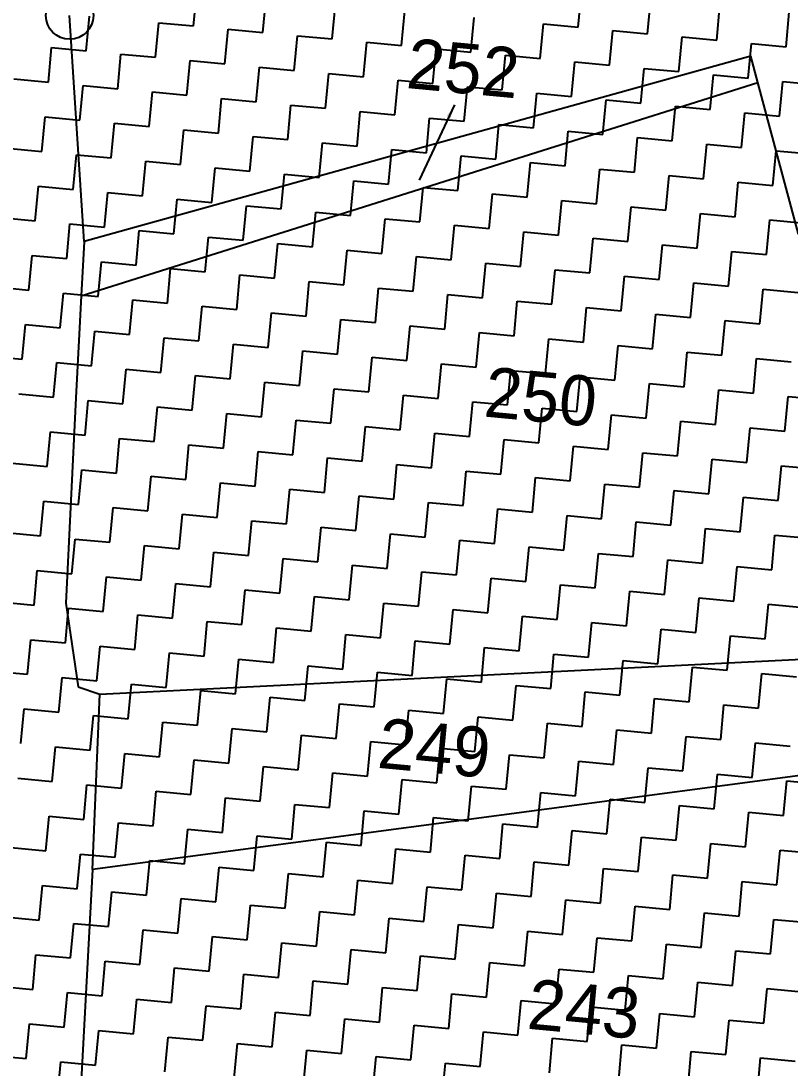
# Model space of a CAD drawing. Header units: metres. Extents: x 279090 to 282389, y 2073542 to 2078104.
# Drawn here: x 279391.3 to 279529.8, y 2076935.3 to 2077123.9 of the extents above; entities that cross this region are included whole.
import ezdxf
from ezdxf.enums import TextEntityAlignment as Align

# ---------------------------------------------------------------- set-up
doc = ezdxf.new("R2010")
doc.units = ezdxf.units.M
doc.header["$LTSCALE"] = 0.3
doc.header["$MEASUREMENT"] = 0
for name, color, linetype in [('POLY_HATCH', 12, 'Continuous'), ('POLY_PARCEL', 6, 'Continuous'), ('TEXT_PARCEL', 7, 'Continuous')]:
    doc.layers.add(name, color=color, linetype=linetype)
doc.styles.get("Standard").update_dxf_attribs({"font": 'simplex.shx'})
doc.styles.add('TEXT_MAP', font='', dxfattribs={"height": 1.8})
doc.styles.get('TEXT_MAP').set_extended_font_data('Kruti Dev 050')
doc.dimstyles.get("Standard").update_dxf_attribs({"dimtxt": 0.18, "dimasz": 0.18, "dimexe": 0.18, "dimexo": 0.0625, "dimgap": 0.09, "dimtad": 0, "dimtih": 1, "dimtoh": 1, "dimdec": 4, "dimzin": 0, "dimdsep": 46, "dimtxsty": 'Standard', "dimcen": 0.09, "dimadec": 0, "dimazin": 0, "dimtfac": 1, "dimtdec": 4, "dimtofl": 0, "dimtmove": 0, "dimatfit": 3, "dimfxl": 1, "dimtolj": 1, "dimtzin": 0, "dimarcsym": 0})

msp = doc.modelspace()

# ---------------------------------------------------------------- linework, layer by layer
msp.add_circle((279400.1, 2077124.9), 4.27)
at = {"layer": 'POLY_HATCH', "linetype": 'Continuous'}
for p, q in [((279422.4, 2077123.05), (279422.99, 2077129.28)), ((279434.88, 2077121.87), (279435.47, 2077128.11)), ((279491.62, 2077122.82), (279492.21, 2077129.05)), ((279504.1, 2077121.64), (279504.69, 2077127.88)), ((279447.36, 2077120.69), (279447.95, 2077126.93)), ((279516.58, 2077120.46), (279517.16, 2077126.7)), ((279403.1, 2077118.57), (279403.68, 2077124.81)), ((279459.84, 2077119.52), (279460.42, 2077125.76)), ((279472.31, 2077118.34), (279472.9, 2077124.58)), ((279529.06, 2077119.29), (279529.64, 2077125.53)), ((279415.57, 2077117.39), (279416.16, 2077123.63)), ((279416.16, 2077123.63), (279422.4, 2077123.05)), ((279428.05, 2077116.22), (279428.64, 2077122.46)), ((279428.64, 2077122.46), (279434.88, 2077121.87)), ((279484.79, 2077117.16), (279485.38, 2077123.4)), ((279485.38, 2077123.4), (279491.62, 2077122.82)), ((279497.27, 2077115.99), (279497.86, 2077122.23)), ((279497.86, 2077122.23), (279504.1, 2077121.64)), ((279440.53, 2077115.04), (279441.12, 2077121.28)), ((279441.12, 2077121.28), (279447.36, 2077120.69)), ((279509.75, 2077114.81), (279510.34, 2077121.05)), ((279510.34, 2077121.05), (279516.58, 2077120.46)), ((279396.27, 2077112.92), (279396.86, 2077119.16)), ((279396.86, 2077119.16), (279403.1, 2077118.57)), ((279453.01, 2077113.87), (279453.6, 2077120.1)), ((279453.6, 2077120.1), (279459.84, 2077119.52)), ((279465.49, 2077112.69), (279466.08, 2077118.93)), ((279466.08, 2077118.93), (279472.31, 2077118.34)), ((279522.23, 2077113.64), (279522.82, 2077119.87)), ((279522.82, 2077119.87), (279529.06, 2077119.29)), ((279408.75, 2077111.74), (279409.33, 2077117.98)), ((279409.33, 2077117.98), (279415.57, 2077117.39)), ((279421.22, 2077110.57), (279421.81, 2077116.81)), ((279421.81, 2077116.81), (279428.05, 2077116.22)), ((279477.97, 2077111.51), (279478.55, 2077117.75)), ((279478.55, 2077117.75), (279484.79, 2077117.16)), ((279490.44, 2077110.34), (279491.03, 2077116.58)), ((279491.03, 2077116.58), (279497.27, 2077115.99)), ((279433.7, 2077109.39), (279434.29, 2077115.63)), ((279434.29, 2077115.63), (279440.53, 2077115.04)), ((279502.92, 2077109.16), (279503.51, 2077115.4)), ((279503.51, 2077115.4), (279509.75, 2077114.81)), ((279390.03, 2077113.51), (279396.27, 2077112.92)), ((279446.18, 2077108.21), (279446.77, 2077114.45)), ((279446.77, 2077114.45), (279453.01, 2077113.87)), ((279458.66, 2077107.04), (279459.25, 2077113.28)), ((279459.25, 2077113.28), (279465.49, 2077112.69)), ((279515.4, 2077107.98), (279515.99, 2077114.22)), ((279515.99, 2077114.22), (279522.23, 2077113.64)), ((279527.88, 2077106.81), (279528.47, 2077113.05)), ((279528.47, 2077113.05), (279534.71, 2077112.46)), ((279401.92, 2077106.09), (279402.51, 2077112.33)), ((279402.51, 2077112.33), (279408.75, 2077111.74)), ((279414.4, 2077104.92), (279414.99, 2077111.16)), ((279414.99, 2077111.16), (279421.22, 2077110.57)), ((279471.14, 2077105.86), (279471.73, 2077112.1)), ((279471.73, 2077112.1), (279477.97, 2077111.51)), ((279483.62, 2077104.69), (279484.2, 2077110.93)), ((279484.2, 2077110.93), (279490.44, 2077110.34)), ((279426.88, 2077103.74), (279427.46, 2077109.98)), ((279427.46, 2077109.98), (279433.7, 2077109.39)), ((279496.09, 2077103.51), (279496.68, 2077109.75)), ((279496.68, 2077109.75), (279502.92, 2077109.16)), ((279439.35, 2077102.56), (279439.94, 2077108.8)), ((279439.94, 2077108.8), (279446.18, 2077108.21)), ((279451.83, 2077101.39), (279452.42, 2077107.63)), ((279452.42, 2077107.63), (279458.66, 2077107.04)), ((279508.57, 2077102.33), (279509.16, 2077108.57)), ((279509.16, 2077108.57), (279515.4, 2077107.98)), ((279521.05, 2077101.16), (279521.64, 2077107.4)), ((279521.64, 2077107.4), (279527.88, 2077106.81)), ((279395.09, 2077100.44), (279395.68, 2077106.68)), ((279395.68, 2077106.68), (279401.92, 2077106.09)), ((279407.57, 2077099.26), (279408.16, 2077105.5)), ((279408.16, 2077105.5), (279414.4, 2077104.92)), ((279464.31, 2077100.21), (279464.9, 2077106.45)), ((279464.9, 2077106.45), (279471.14, 2077105.86)), ((279476.79, 2077099.03), (279477.38, 2077105.27)), ((279477.38, 2077105.27), (279483.62, 2077104.69)), ((279420.05, 2077098.09), (279420.64, 2077104.33)), ((279420.64, 2077104.33), (279426.88, 2077103.74)), ((279489.27, 2077097.86), (279489.86, 2077104.1)), ((279489.86, 2077104.1), (279496.09, 2077103.51)), ((279432.53, 2077096.91), (279433.12, 2077103.15)), ((279433.12, 2077103.15), (279439.35, 2077102.56)), ((279445.01, 2077095.74), (279445.59, 2077101.98)), ((279445.59, 2077101.98), (279451.83, 2077101.39)), ((279501.75, 2077096.68), (279502.33, 2077102.92)), ((279502.33, 2077102.92), (279508.57, 2077102.33)), ((279514.22, 2077095.51), (279514.81, 2077101.75)), ((279514.81, 2077101.75), (279521.05, 2077101.16)), ((279388.85, 2077101.03), (279395.09, 2077100.44)), ((279400.74, 2077093.61), (279401.33, 2077099.85)), ((279401.33, 2077099.85), (279407.57, 2077099.26)), ((279457.48, 2077094.56), (279458.07, 2077100.8)), ((279458.07, 2077100.8), (279464.31, 2077100.21)), ((279469.96, 2077093.38), (279470.55, 2077099.62)), ((279470.55, 2077099.62), (279476.79, 2077099.03)), ((279526.7, 2077094.33), (279527.29, 2077100.57)), ((279527.29, 2077100.57), (279533.53, 2077099.98)), ((279413.22, 2077092.44), (279413.81, 2077098.68)), ((279413.81, 2077098.68), (279420.05, 2077098.09)), ((279482.44, 2077092.21), (279483.03, 2077098.45)), ((279483.03, 2077098.45), (279489.27, 2077097.86)), ((279425.7, 2077091.26), (279426.29, 2077097.5)), ((279426.29, 2077097.5), (279432.53, 2077096.91)), ((279438.18, 2077090.09), (279438.77, 2077096.32)), ((279438.77, 2077096.32), (279445.01, 2077095.74)), ((279494.92, 2077091.03), (279495.51, 2077097.27)), ((279495.51, 2077097.27), (279501.75, 2077096.68)), ((279507.4, 2077089.86), (279507.99, 2077096.09)), ((279507.99, 2077096.09), (279514.22, 2077095.51)), ((279393.92, 2077087.96), (279394.5, 2077094.2)), ((279394.5, 2077094.2), (279400.74, 2077093.61)), ((279450.66, 2077088.91), (279451.24, 2077095.15)), ((279451.24, 2077095.15), (279457.48, 2077094.56)), ((279463.13, 2077087.73), (279463.72, 2077093.97)), ((279463.72, 2077093.97), (279469.96, 2077093.38)), ((279519.88, 2077088.68), (279520.46, 2077094.92)), ((279520.46, 2077094.92), (279526.7, 2077094.33)), ((279406.39, 2077086.79), (279406.98, 2077093.03)), ((279406.98, 2077093.03), (279413.22, 2077092.44)), ((279475.61, 2077086.56), (279476.2, 2077092.8)), ((279476.2, 2077092.8), (279482.44, 2077092.21)), ((279418.87, 2077085.61), (279419.46, 2077091.85)), ((279419.46, 2077091.85), (279425.7, 2077091.26)), ((279431.35, 2077084.43), (279431.94, 2077090.67)), ((279431.94, 2077090.67), (279438.18, 2077090.09)), ((279488.09, 2077085.38), (279488.68, 2077091.62)), ((279488.68, 2077091.62), (279494.92, 2077091.03)), ((279500.57, 2077084.2), (279501.16, 2077090.44)), ((279501.16, 2077090.44), (279507.4, 2077089.86)), ((279387.68, 2077088.55), (279393.92, 2077087.96)), ((279443.83, 2077083.26), (279444.42, 2077089.5)), ((279444.42, 2077089.5), (279450.66, 2077088.91)), ((279456.31, 2077082.08), (279456.9, 2077088.32)), ((279456.9, 2077088.32), (279463.13, 2077087.73)), ((279513.05, 2077083.03), (279513.64, 2077089.27)), ((279513.64, 2077089.27), (279519.88, 2077088.68)), ((279399.57, 2077081.14), (279400.15, 2077087.37)), ((279400.15, 2077087.37), (279406.39, 2077086.79)), ((279468.79, 2077080.91), (279469.37, 2077087.14)), ((279469.37, 2077087.14), (279475.61, 2077086.56)), ((279525.53, 2077081.85), (279526.11, 2077088.09)), ((279526.11, 2077088.09), (279532.35, 2077087.5)), ((279412.05, 2077079.96), (279412.63, 2077086.2)), ((279412.63, 2077086.2), (279418.87, 2077085.61)), ((279424.52, 2077078.78), (279425.11, 2077085.02)), ((279425.11, 2077085.02), (279431.35, 2077084.43)), ((279481.26, 2077079.73), (279481.85, 2077085.97)), ((279481.85, 2077085.97), (279488.09, 2077085.38)), ((279493.74, 2077078.55), (279494.33, 2077084.79)), ((279494.33, 2077084.79), (279500.57, 2077084.2)), ((279437, 2077077.61), (279437.59, 2077083.85)), ((279437.59, 2077083.85), (279443.83, 2077083.26)), ((279449.48, 2077076.43), (279450.07, 2077082.67)), ((279450.07, 2077082.67), (279456.31, 2077082.08)), ((279506.22, 2077077.38), (279506.81, 2077083.62)), ((279506.81, 2077083.62), (279513.05, 2077083.03)), ((279392.74, 2077075.48), (279393.33, 2077081.72)), ((279393.33, 2077081.72), (279399.57, 2077081.14)), ((279461.96, 2077075.25), (279462.55, 2077081.49)), ((279462.55, 2077081.49), (279468.79, 2077080.91)), ((279518.7, 2077076.2), (279519.29, 2077082.44)), ((279519.29, 2077082.44), (279525.53, 2077081.85)), ((279405.22, 2077074.31), (279405.81, 2077080.55)), ((279405.81, 2077080.55), (279412.05, 2077079.96)), ((279417.7, 2077073.13), (279418.28, 2077079.37)), ((279418.28, 2077079.37), (279424.52, 2077078.78)), ((279474.44, 2077074.08), (279475.02, 2077080.32)), ((279475.02, 2077080.32), (279481.26, 2077079.73)), ((279486.92, 2077072.9), (279487.5, 2077079.14)), ((279487.5, 2077079.14), (279493.74, 2077078.55)), ((279430.17, 2077071.96), (279430.76, 2077078.19)), ((279430.76, 2077078.19), (279437, 2077077.61)), ((279442.65, 2077070.78), (279443.24, 2077077.02)), ((279443.24, 2077077.02), (279449.48, 2077076.43)), ((279499.39, 2077071.73), (279499.98, 2077077.96)), ((279499.98, 2077077.96), (279506.22, 2077077.38)), ((279386.5, 2077076.07), (279392.74, 2077075.48)), ((279455.13, 2077069.6), (279455.72, 2077075.84)), ((279455.72, 2077075.84), (279461.96, 2077075.25)), ((279511.87, 2077070.55), (279512.46, 2077076.79)), ((279512.46, 2077076.79), (279518.7, 2077076.2)), ((279524.35, 2077069.37), (279524.94, 2077075.61)), ((279524.94, 2077075.61), (279531.18, 2077075.02)), ((279398.39, 2077068.66), (279398.98, 2077074.9)), ((279398.98, 2077074.9), (279405.22, 2077074.31)), ((279410.87, 2077067.48), (279411.46, 2077073.72)), ((279411.46, 2077073.72), (279417.7, 2077073.13)), ((279467.61, 2077068.43), (279468.2, 2077074.67)), ((279468.2, 2077074.67), (279474.44, 2077074.08)), ((279480.09, 2077067.25), (279480.68, 2077073.49)), ((279480.68, 2077073.49), (279486.92, 2077072.9)), ((279423.35, 2077066.3), (279423.94, 2077072.54)), ((279423.94, 2077072.54), (279430.17, 2077071.96)), ((279435.83, 2077065.13), (279436.41, 2077071.37)), ((279436.41, 2077071.37), (279442.65, 2077070.78)), ((279492.57, 2077066.07), (279493.15, 2077072.31)), ((279493.15, 2077072.31), (279499.39, 2077071.73)), ((279448.3, 2077063.95), (279448.89, 2077070.19)), ((279448.89, 2077070.19), (279455.13, 2077069.6)), ((279505.04, 2077064.9), (279505.63, 2077071.14)), ((279505.63, 2077071.14), (279511.87, 2077070.55)), ((279517.52, 2077063.72), (279518.11, 2077069.96)), ((279518.11, 2077069.96), (279524.35, 2077069.37)), ((279391.56, 2077063.01), (279392.15, 2077069.25)), ((279392.15, 2077069.25), (279398.39, 2077068.66)), ((279404.04, 2077061.83), (279404.63, 2077068.07)), ((279404.63, 2077068.07), (279410.87, 2077067.48)), ((279460.78, 2077062.78), (279461.37, 2077069.02)), ((279461.37, 2077069.02), (279467.61, 2077068.43)), ((279473.26, 2077061.6), (279473.85, 2077067.84)), ((279473.85, 2077067.84), (279480.09, 2077067.25)), ((279416.52, 2077060.65), (279417.11, 2077066.89)), ((279417.11, 2077066.89), (279423.35, 2077066.3)), ((279429, 2077059.48), (279429.59, 2077065.72)), ((279429.59, 2077065.72), (279435.83, 2077065.13)), ((279485.74, 2077060.42), (279486.33, 2077066.66)), ((279486.33, 2077066.66), (279492.57, 2077066.07)), ((279441.48, 2077058.3), (279442.06, 2077064.54)), ((279442.06, 2077064.54), (279448.3, 2077063.95)), ((279498.22, 2077059.25), (279498.81, 2077065.49)), ((279498.81, 2077065.49), (279505.04, 2077064.9)), ((279510.7, 2077058.07), (279511.28, 2077064.31)), ((279511.28, 2077064.31), (279517.52, 2077063.72)), ((279385.32, 2077063.59), (279391.56, 2077063.01)), ((279397.21, 2077056.18), (279397.8, 2077062.42)), ((279397.8, 2077062.42), (279404.04, 2077061.83)), ((279453.96, 2077057.12), (279454.54, 2077063.36)), ((279454.54, 2077063.36), (279460.78, 2077062.78)), ((279466.43, 2077055.95), (279467.02, 2077062.19)), ((279467.02, 2077062.19), (279473.26, 2077061.6)), ((279523.17, 2077056.89), (279523.76, 2077063.13)), ((279523.76, 2077063.13), (279530, 2077062.55)), ((279409.69, 2077055), (279410.28, 2077061.24)), ((279410.28, 2077061.24), (279416.52, 2077060.65)), ((279422.17, 2077053.83), (279422.76, 2077060.07)), ((279422.76, 2077060.07), (279429, 2077059.48)), ((279478.91, 2077054.77), (279479.5, 2077061.01)), ((279479.5, 2077061.01), (279485.74, 2077060.42)), ((279434.65, 2077052.65), (279435.24, 2077058.89)), ((279435.24, 2077058.89), (279441.48, 2077058.3)), ((279491.39, 2077053.6), (279491.98, 2077059.84)), ((279491.98, 2077059.84), (279498.22, 2077059.25)), ((279503.87, 2077052.42), (279504.46, 2077058.66)), ((279504.46, 2077058.66), (279510.7, 2077058.07)), ((279390.98, 2077056.77), (279397.21, 2077056.18)), ((279447.13, 2077051.47), (279447.72, 2077057.71)), ((279447.72, 2077057.71), (279453.96, 2077057.12)), ((279459.61, 2077050.3), (279460.19, 2077056.54)), ((279460.19, 2077056.54), (279466.43, 2077055.95)), ((279516.35, 2077051.24), (279516.93, 2077057.48)), ((279516.93, 2077057.48), (279523.17, 2077056.89)), ((279528.83, 2077050.07), (279529.41, 2077056.31)), ((279529.41, 2077056.31), (279535.65, 2077055.72)), ((279402.87, 2077049.35), (279403.45, 2077055.59)), ((279403.45, 2077055.59), (279409.69, 2077055)), ((279415.34, 2077048.18), (279415.93, 2077054.41)), ((279415.93, 2077054.41), (279422.17, 2077053.83)), ((279472.08, 2077049.12), (279472.67, 2077055.36)), ((279472.67, 2077055.36), (279478.91, 2077054.77)), ((279427.82, 2077047), (279428.41, 2077053.24)), ((279428.41, 2077053.24), (279434.65, 2077052.65)), ((279484.56, 2077047.95), (279485.15, 2077054.18)), ((279485.15, 2077054.18), (279491.39, 2077053.6)), ((279497.04, 2077046.77), (279497.63, 2077053.01)), ((279497.63, 2077053.01), (279503.87, 2077052.42)), ((279440.3, 2077045.82), (279440.89, 2077052.06)), ((279440.89, 2077052.06), (279447.13, 2077051.47)), ((279452.78, 2077044.65), (279453.37, 2077050.89)), ((279453.37, 2077050.89), (279459.61, 2077050.3)), ((279509.52, 2077045.59), (279510.11, 2077051.83)), ((279510.11, 2077051.83), (279516.35, 2077051.24)), ((279522, 2077044.42), (279522.59, 2077050.66)), ((279522.59, 2077050.66), (279528.83, 2077050.07)), ((279396.04, 2077043.7), (279396.63, 2077049.94)), ((279396.63, 2077049.94), (279402.87, 2077049.35)), ((279408.52, 2077042.52), (279409.1, 2077048.76)), ((279409.1, 2077048.76), (279415.34, 2077048.18)), ((279465.26, 2077043.47), (279465.85, 2077049.71)), ((279465.85, 2077049.71), (279472.08, 2077049.12)), ((279420.99, 2077041.35), (279421.58, 2077047.59)), ((279421.58, 2077047.59), (279427.82, 2077047)), ((279477.74, 2077042.29), (279478.32, 2077048.53)), ((279478.32, 2077048.53), (279484.56, 2077047.95)), ((279490.21, 2077041.12), (279490.8, 2077047.36)), ((279490.8, 2077047.36), (279497.04, 2077046.77)), ((279433.47, 2077040.17), (279434.06, 2077046.41)), ((279434.06, 2077046.41), (279440.3, 2077045.82)), ((279445.95, 2077039), (279446.54, 2077045.23)), ((279446.54, 2077045.23), (279452.78, 2077044.65)), ((279502.69, 2077039.94), (279503.28, 2077046.18)), ((279503.28, 2077046.18), (279509.52, 2077045.59)), ((279515.17, 2077038.77), (279515.76, 2077045)), ((279515.76, 2077045), (279522, 2077044.42)), ((279389.8, 2077044.29), (279396.04, 2077043.7)), ((279401.69, 2077036.87), (279402.28, 2077043.11)), ((279402.28, 2077043.11), (279408.52, 2077042.52)), ((279458.43, 2077037.82), (279459.02, 2077044.06)), ((279459.02, 2077044.06), (279465.26, 2077043.47)), ((279527.65, 2077037.59), (279528.24, 2077043.83)), ((279528.24, 2077043.83), (279534.48, 2077043.24)), ((279414.17, 2077035.7), (279414.76, 2077041.94)), ((279414.76, 2077041.94), (279420.99, 2077041.35)), ((279470.91, 2077036.64), (279471.5, 2077042.88)), ((279471.5, 2077042.88), (279477.74, 2077042.29)), ((279483.39, 2077035.47), (279483.97, 2077041.71)), ((279483.97, 2077041.71), (279490.21, 2077041.12)), ((279426.65, 2077034.52), (279427.23, 2077040.76)), ((279427.23, 2077040.76), (279433.47, 2077040.17)), ((279439.12, 2077033.34), (279439.71, 2077039.58)), ((279439.71, 2077039.58), (279445.95, 2077039)), ((279495.86, 2077034.29), (279496.45, 2077040.53)), ((279496.45, 2077040.53), (279502.69, 2077039.94)), ((279508.34, 2077033.11), (279508.93, 2077039.35)), ((279508.93, 2077039.35), (279515.17, 2077038.77)), ((279394.86, 2077031.22), (279395.45, 2077037.46)), ((279395.45, 2077037.46), (279401.69, 2077036.87)), ((279451.6, 2077032.17), (279452.19, 2077038.41)), ((279452.19, 2077038.41), (279458.43, 2077037.82)), ((279520.82, 2077031.94), (279521.41, 2077038.18)), ((279521.41, 2077038.18), (279527.65, 2077037.59)), ((279407.34, 2077030.05), (279407.93, 2077036.28)), ((279407.93, 2077036.28), (279414.17, 2077035.7)), ((279464.08, 2077030.99), (279464.67, 2077037.23)), ((279464.67, 2077037.23), (279470.91, 2077036.64)), ((279476.56, 2077029.82), (279477.15, 2077036.06)), ((279477.15, 2077036.06), (279483.39, 2077035.47)), ((279419.82, 2077028.87), (279420.41, 2077035.11)), ((279420.41, 2077035.11), (279426.65, 2077034.52)), ((279432.3, 2077027.69), (279432.89, 2077033.93)), ((279432.89, 2077033.93), (279439.12, 2077033.34)), ((279489.04, 2077028.64), (279489.63, 2077034.88)), ((279489.63, 2077034.88), (279495.86, 2077034.29)), ((279501.52, 2077027.46), (279502.1, 2077033.7)), ((279502.1, 2077033.7), (279508.34, 2077033.11)), ((279388.62, 2077031.81), (279394.86, 2077031.22)), ((279444.78, 2077026.52), (279445.36, 2077032.76)), ((279445.36, 2077032.76), (279451.6, 2077032.17)), ((279513.99, 2077026.29), (279514.58, 2077032.53)), ((279514.58, 2077032.53), (279520.82, 2077031.94)), ((279400.51, 2077024.39), (279401.1, 2077030.63)), ((279401.1, 2077030.63), (279407.34, 2077030.05)), ((279457.25, 2077025.34), (279457.84, 2077031.58)), ((279457.84, 2077031.58), (279464.08, 2077030.99)), ((279469.73, 2077024.16), (279470.32, 2077030.4)), ((279470.32, 2077030.4), (279476.56, 2077029.82)), ((279526.47, 2077025.11), (279527.06, 2077031.35)), ((279527.06, 2077031.35), (279533.3, 2077030.76)), ((279412.99, 2077023.22), (279413.58, 2077029.46)), ((279413.58, 2077029.46), (279419.82, 2077028.87)), ((279425.47, 2077022.04), (279426.06, 2077028.28)), ((279426.06, 2077028.28), (279432.3, 2077027.69)), ((279482.21, 2077022.99), (279482.8, 2077029.23)), ((279482.8, 2077029.23), (279489.04, 2077028.64)), ((279494.69, 2077021.81), (279495.28, 2077028.05)), ((279495.28, 2077028.05), (279501.52, 2077027.46)), ((279437.95, 2077020.87), (279438.54, 2077027.11)), ((279438.54, 2077027.11), (279444.78, 2077026.52)), ((279507.17, 2077020.64), (279507.76, 2077026.88)), ((279507.76, 2077026.88), (279513.99, 2077026.29)), ((279393.69, 2077018.74), (279394.27, 2077024.98)), ((279394.27, 2077024.98), (279400.51, 2077024.39)), ((279450.43, 2077019.69), (279451.01, 2077025.93)), ((279451.01, 2077025.93), (279457.25, 2077025.34)), ((279462.9, 2077018.51), (279463.49, 2077024.75)), ((279463.49, 2077024.75), (279469.73, 2077024.16)), ((279519.65, 2077019.46), (279520.23, 2077025.7)), ((279520.23, 2077025.7), (279526.47, 2077025.11)), ((279406.16, 2077017.57), (279406.75, 2077023.81)), ((279406.75, 2077023.81), (279412.99, 2077023.22)), ((279418.64, 2077016.39), (279419.23, 2077022.63)), ((279419.23, 2077022.63), (279425.47, 2077022.04)), ((279475.38, 2077017.34), (279475.97, 2077023.58)), ((279475.97, 2077023.58), (279482.21, 2077022.99)), ((279487.86, 2077016.16), (279488.45, 2077022.4)), ((279488.45, 2077022.4), (279494.69, 2077021.81)), ((279431.12, 2077015.22), (279431.71, 2077021.45)), ((279431.71, 2077021.45), (279437.95, 2077020.87)), ((279500.34, 2077014.99), (279500.93, 2077021.22)), ((279500.93, 2077021.22), (279507.17, 2077020.64)), ((279387.45, 2077019.33), (279393.69, 2077018.74)), ((279443.6, 2077014.04), (279444.19, 2077020.28)), ((279444.19, 2077020.28), (279450.43, 2077019.69)), ((279456.08, 2077012.86), (279456.67, 2077019.1)), ((279456.67, 2077019.1), (279462.9, 2077018.51)), ((279512.82, 2077013.81), (279513.41, 2077020.05)), ((279513.41, 2077020.05), (279519.65, 2077019.46)), ((279525.3, 2077012.63), (279525.88, 2077018.87)), ((279525.88, 2077018.87), (279532.12, 2077018.28)), ((279399.34, 2077011.92), (279399.92, 2077018.16)), ((279399.92, 2077018.16), (279406.16, 2077017.57)), ((279411.82, 2077010.74), (279412.4, 2077016.98)), ((279412.4, 2077016.98), (279418.64, 2077016.39)), ((279468.56, 2077011.69), (279469.14, 2077017.93)), ((279469.14, 2077017.93), (279475.38, 2077017.34)), ((279481.03, 2077010.51), (279481.62, 2077016.75)), ((279481.62, 2077016.75), (279487.86, 2077016.16)), ((279424.29, 2077009.56), (279424.88, 2077015.8)), ((279424.88, 2077015.8), (279431.12, 2077015.22)), ((279493.51, 2077009.33), (279494.1, 2077015.57)), ((279494.1, 2077015.57), (279500.34, 2077014.99)), ((279436.77, 2077008.39), (279437.36, 2077014.63)), ((279437.36, 2077014.63), (279443.6, 2077014.04)), ((279449.25, 2077007.21), (279449.84, 2077013.45)), ((279449.84, 2077013.45), (279456.08, 2077012.86)), ((279505.99, 2077008.16), (279506.58, 2077014.4)), ((279506.58, 2077014.4), (279512.82, 2077013.81)), ((279518.47, 2077006.98), (279519.06, 2077013.22)), ((279519.06, 2077013.22), (279525.3, 2077012.63)), ((279392.51, 2077006.27), (279393.1, 2077012.5)), ((279393.1, 2077012.5), (279399.34, 2077011.92)), ((279404.99, 2077005.09), (279405.58, 2077011.33)), ((279405.58, 2077011.33), (279411.82, 2077010.74)), ((279461.73, 2077006.04), (279462.32, 2077012.27)), ((279462.32, 2077012.27), (279468.56, 2077011.69)), ((279474.21, 2077004.86), (279474.79, 2077011.1)), ((279474.79, 2077011.1), (279481.03, 2077010.51)), ((279417.47, 2077003.91), (279418.05, 2077010.15)), ((279418.05, 2077010.15), (279424.29, 2077009.56)), ((279486.69, 2077003.68), (279487.27, 2077009.92)), ((279487.27, 2077009.92), (279493.51, 2077009.33)), ((279429.94, 2077002.74), (279430.53, 2077008.98)), ((279430.53, 2077008.98), (279436.77, 2077008.39)), ((279442.42, 2077001.56), (279443.01, 2077007.8)), ((279443.01, 2077007.8), (279449.25, 2077007.21)), ((279499.16, 2077002.51), (279499.75, 2077008.75)), ((279499.75, 2077008.75), (279505.99, 2077008.16)), ((279511.64, 2077001.33), (279512.23, 2077007.57)), ((279512.23, 2077007.57), (279518.47, 2077006.98)), ((279386.27, 2077006.85), (279392.51, 2077006.27)), ((279398.16, 2076999.44), (279398.75, 2077005.68)), ((279398.75, 2077005.68), (279404.99, 2077005.09)), ((279454.9, 2077000.38), (279455.49, 2077006.62)), ((279455.49, 2077006.62), (279461.73, 2077006.04)), ((279467.38, 2076999.21), (279467.97, 2077005.45)), ((279467.97, 2077005.45), (279474.21, 2077004.86)), ((279524.12, 2077000.15), (279524.71, 2077006.39)), ((279524.71, 2077006.39), (279530.95, 2077005.81)), ((279410.64, 2076998.26), (279411.23, 2077004.5)), ((279411.23, 2077004.5), (279417.47, 2077003.91)), ((279479.86, 2076998.03), (279480.45, 2077004.27)), ((279480.45, 2077004.27), (279486.69, 2077003.68)), ((279423.12, 2076997.09), (279423.71, 2077003.32)), ((279423.71, 2077003.32), (279429.94, 2077002.74)), ((279435.6, 2076995.91), (279436.18, 2077002.15)), ((279436.18, 2077002.15), (279442.42, 2077001.56)), ((279492.34, 2076996.86), (279492.92, 2077003.09)), ((279492.92, 2077003.09), (279499.16, 2077002.51)), ((279504.81, 2076995.68), (279505.4, 2077001.92)), ((279505.4, 2077001.92), (279511.64, 2077001.33)), ((279391.33, 2076993.79), (279391.92, 2077000.03)), ((279391.92, 2077000.03), (279398.16, 2076999.44)), ((279448.07, 2076994.73), (279448.66, 2077000.97)), ((279448.66, 2077000.97), (279454.9, 2077000.38)), ((279460.55, 2076993.56), (279461.14, 2076999.8)), ((279461.14, 2076999.8), (279467.38, 2076999.21)), ((279517.29, 2076994.5), (279517.88, 2077000.74)), ((279517.88, 2077000.74), (279524.12, 2077000.15)), ((279403.81, 2076992.61), (279404.4, 2076998.85)), ((279404.4, 2076998.85), (279410.64, 2076998.26)), ((279473.03, 2076992.38), (279473.62, 2076998.62)), ((279473.62, 2076998.62), (279479.86, 2076998.03)), ((279416.29, 2076991.43), (279416.88, 2076997.67)), ((279416.88, 2076997.67), (279423.12, 2076997.09)), ((279428.77, 2076990.26), (279429.36, 2076996.5)), ((279429.36, 2076996.5), (279435.6, 2076995.91)), ((279485.51, 2076991.2), (279486.1, 2076997.44)), ((279486.1, 2076997.44), (279492.34, 2076996.86)), ((279497.99, 2076990.03), (279498.58, 2076996.27)), ((279498.58, 2076996.27), (279504.81, 2076995.68)), ((279441.25, 2076989.08), (279441.83, 2076995.32)), ((279441.83, 2076995.32), (279448.07, 2076994.73)), ((279453.73, 2076987.91), (279454.31, 2076994.15)), ((279454.31, 2076994.15), (279460.55, 2076993.56)), ((279510.47, 2076988.85), (279511.05, 2076995.09)), ((279511.05, 2076995.09), (279517.29, 2076994.5)), ((279522.94, 2076987.68), (279523.53, 2076993.92)), ((279523.53, 2076993.92), (279529.77, 2076993.33)), ((279396.98, 2076986.96), (279397.57, 2076993.2)), ((279397.57, 2076993.2), (279403.81, 2076992.61)), ((279466.2, 2076986.73), (279466.79, 2076992.97)), ((279466.79, 2076992.97), (279473.03, 2076992.38)), ((279409.46, 2076985.78), (279410.05, 2076992.02)), ((279410.05, 2076992.02), (279416.29, 2076991.43)), ((279421.94, 2076984.61), (279422.53, 2076990.85)), ((279422.53, 2076990.85), (279428.77, 2076990.26)), ((279478.68, 2076985.55), (279479.27, 2076991.79)), ((279479.27, 2076991.79), (279485.51, 2076991.2)), ((279491.16, 2076984.38), (279491.75, 2076990.62)), ((279491.75, 2076990.62), (279497.99, 2076990.03)), ((279434.42, 2076983.43), (279435.01, 2076989.67)), ((279435.01, 2076989.67), (279441.25, 2076989.08)), ((279446.9, 2076982.25), (279447.49, 2076988.49)), ((279447.49, 2076988.49), (279453.73, 2076987.91)), ((279503.64, 2076983.2), (279504.23, 2076989.44)), ((279504.23, 2076989.44), (279510.47, 2076988.85)), ((279516.12, 2076982.02), (279516.7, 2076988.26)), ((279516.7, 2076988.26), (279522.94, 2076987.68)), ((279390.75, 2076987.55), (279396.98, 2076986.96)), ((279402.64, 2076980.13), (279403.22, 2076986.37)), ((279403.22, 2076986.37), (279409.46, 2076985.78)), ((279459.38, 2076981.08), (279459.96, 2076987.32)), ((279459.96, 2076987.32), (279466.2, 2076986.73)), ((279528.6, 2076980.85), (279529.18, 2076987.09)), ((279529.18, 2076987.09), (279535.42, 2076986.5)), ((279415.11, 2076978.96), (279415.7, 2076985.2)), ((279415.7, 2076985.2), (279421.94, 2076984.61)), ((279471.85, 2076979.9), (279472.44, 2076986.14)), ((279472.44, 2076986.14), (279478.68, 2076985.55)), ((279484.33, 2076978.73), (279484.92, 2076984.97)), ((279484.92, 2076984.97), (279491.16, 2076984.38)), ((279427.59, 2076977.78), (279428.18, 2076984.02)), ((279428.18, 2076984.02), (279434.42, 2076983.43)), ((279440.07, 2076976.6), (279440.66, 2076982.84)), ((279440.66, 2076982.84), (279446.9, 2076982.25)), ((279496.81, 2076977.55), (279497.4, 2076983.79)), ((279497.4, 2076983.79), (279503.64, 2076983.2)), ((279509.29, 2076976.37), (279509.88, 2076982.61)), ((279509.88, 2076982.61), (279516.12, 2076982.02)), ((279395.81, 2076974.48), (279396.4, 2076980.72)), ((279396.4, 2076980.72), (279402.64, 2076980.13)), ((279452.55, 2076975.43), (279453.14, 2076981.67)), ((279453.14, 2076981.67), (279459.38, 2076981.08)), ((279521.77, 2076975.2), (279522.36, 2076981.44)), ((279522.36, 2076981.44), (279528.6, 2076980.85)), ((279408.29, 2076973.31), (279408.87, 2076979.54)), ((279408.87, 2076979.54), (279415.11, 2076978.96)), ((279465.03, 2076974.25), (279465.62, 2076980.49)), ((279465.62, 2076980.49), (279471.85, 2076979.9)), ((279477.51, 2076973.08), (279478.09, 2076979.31)), ((279478.09, 2076979.31), (279484.33, 2076978.73)), ((279420.76, 2076972.13), (279421.35, 2076978.37)), ((279421.35, 2076978.37), (279427.59, 2076977.78)), ((279433.24, 2076970.95), (279433.83, 2076977.19)), ((279433.83, 2076977.19), (279440.07, 2076976.6)), ((279489.98, 2076971.9), (279490.57, 2076978.14)), ((279490.57, 2076978.14), (279496.81, 2076977.55)), ((279502.46, 2076970.72), (279503.05, 2076976.96)), ((279503.05, 2076976.96), (279509.29, 2076976.37)), ((279389.57, 2076975.07), (279395.81, 2076974.48)), ((279445.72, 2076969.78), (279446.31, 2076976.02)), ((279446.31, 2076976.02), (279452.55, 2076975.43)), ((279514.94, 2076969.55), (279515.53, 2076975.79)), ((279515.53, 2076975.79), (279521.77, 2076975.2)), ((279401.46, 2076967.65), (279402.05, 2076973.89)), ((279402.05, 2076973.89), (279408.29, 2076973.31)), ((279458.2, 2076968.6), (279458.79, 2076974.84)), ((279458.79, 2076974.84), (279465.03, 2076974.25)), ((279470.68, 2076967.42), (279471.27, 2076973.66)), ((279471.27, 2076973.66), (279477.51, 2076973.08)), ((279527.42, 2076968.37), (279528.01, 2076974.61)), ((279528.01, 2076974.61), (279534.25, 2076974.02)), ((279413.94, 2076966.48), (279414.53, 2076972.72)), ((279414.53, 2076972.72), (279420.76, 2076972.13)), ((279426.42, 2076965.3), (279427, 2076971.54)), ((279427, 2076971.54), (279433.24, 2076970.95)), ((279483.16, 2076966.25), (279483.74, 2076972.49)), ((279483.74, 2076972.49), (279489.98, 2076971.9)), ((279495.63, 2076965.07), (279496.22, 2076971.31)), ((279496.22, 2076971.31), (279502.46, 2076970.72)), ((279438.89, 2076964.13), (279439.48, 2076970.36)), ((279439.48, 2076970.36), (279445.72, 2076969.78)), ((279508.11, 2076963.9), (279508.7, 2076970.13)), ((279508.7, 2076970.13), (279514.94, 2076969.55)), ((279394.63, 2076962), (279395.22, 2076968.24)), ((279395.22, 2076968.24), (279401.46, 2076967.65)), ((279451.37, 2076962.95), (279451.96, 2076969.19)), ((279451.96, 2076969.19), (279458.2, 2076968.6)), ((279463.85, 2076961.77), (279464.44, 2076968.01)), ((279464.44, 2076968.01), (279470.68, 2076967.42)), ((279520.59, 2076962.72), (279521.18, 2076968.96)), ((279521.18, 2076968.96), (279527.42, 2076968.37)), ((279407.11, 2076960.83), (279407.7, 2076967.07)), ((279407.7, 2076967.07), (279413.94, 2076966.48)), ((279419.59, 2076959.65), (279420.18, 2076965.89)), ((279420.18, 2076965.89), (279426.42, 2076965.3)), ((279476.33, 2076960.6), (279476.92, 2076966.84)), ((279476.92, 2076966.84), (279483.16, 2076966.25)), ((279488.81, 2076959.42), (279489.4, 2076965.66)), ((279489.4, 2076965.66), (279495.63, 2076965.07)), ((279432.07, 2076958.47), (279432.66, 2076964.71)), ((279432.66, 2076964.71), (279438.89, 2076964.13)), ((279501.29, 2076958.24), (279501.87, 2076964.48)), ((279501.87, 2076964.48), (279508.11, 2076963.9)), ((279388.39, 2076962.59), (279394.63, 2076962)), ((279444.55, 2076957.3), (279445.13, 2076963.54)), ((279445.13, 2076963.54), (279451.37, 2076962.95)), ((279457.02, 2076956.12), (279457.61, 2076962.36)), ((279457.61, 2076962.36), (279463.85, 2076961.77)), ((279513.76, 2076957.07), (279514.35, 2076963.31)), ((279514.35, 2076963.31), (279520.59, 2076962.72)), ((279526.24, 2076955.89), (279526.83, 2076962.13)), ((279526.83, 2076962.13), (279533.07, 2076961.54)), ((279400.28, 2076955.18), (279400.87, 2076961.41)), ((279400.87, 2076961.41), (279407.11, 2076960.83)), ((279412.76, 2076954), (279413.35, 2076960.24)), ((279413.35, 2076960.24), (279419.59, 2076959.65)), ((279469.5, 2076954.95), (279470.09, 2076961.18)), ((279470.09, 2076961.18), (279476.33, 2076960.6)), ((279481.98, 2076953.77), (279482.57, 2076960.01)), ((279482.57, 2076960.01), (279488.81, 2076959.42)), ((279425.24, 2076952.82), (279425.83, 2076959.06)), ((279425.83, 2076959.06), (279432.07, 2076958.47)), ((279494.46, 2076952.59), (279495.05, 2076958.83)), ((279495.05, 2076958.83), (279501.29, 2076958.24)), ((279437.72, 2076951.65), (279438.31, 2076957.89)), ((279438.31, 2076957.89), (279444.55, 2076957.3)), ((279450.2, 2076950.47), (279450.78, 2076956.71)), ((279450.78, 2076956.71), (279457.02, 2076956.12)), ((279506.94, 2076951.42), (279507.53, 2076957.66)), ((279507.53, 2076957.66), (279513.76, 2076957.07)), ((279519.42, 2076950.24), (279520, 2076956.48)), ((279520, 2076956.48), (279526.24, 2076955.89)), ((279393.46, 2076949.52), (279394.04, 2076955.76)), ((279394.04, 2076955.76), (279400.28, 2076955.18)), ((279405.93, 2076948.35), (279406.52, 2076954.59)), ((279406.52, 2076954.59), (279412.76, 2076954)), ((279462.67, 2076949.29), (279463.26, 2076955.53)), ((279463.26, 2076955.53), (279469.5, 2076954.95)), ((279475.15, 2076948.12), (279475.74, 2076954.36)), ((279475.74, 2076954.36), (279481.98, 2076953.77)), ((279418.41, 2076947.17), (279419, 2076953.41)), ((279419, 2076953.41), (279425.24, 2076952.82)), ((279487.63, 2076946.94), (279488.22, 2076953.18)), ((279488.22, 2076953.18), (279494.46, 2076952.59)), ((279430.89, 2076946), (279431.48, 2076952.24)), ((279431.48, 2076952.24), (279437.72, 2076951.65)), ((279443.37, 2076944.82), (279443.96, 2076951.06)), ((279443.96, 2076951.06), (279450.2, 2076950.47)), ((279500.11, 2076945.77), (279500.7, 2076952.01)), ((279500.7, 2076952.01), (279506.94, 2076951.42)), ((279512.59, 2076944.59), (279513.18, 2076950.83)), ((279513.18, 2076950.83), (279519.42, 2076950.24)), ((279387.22, 2076950.11), (279393.46, 2076949.52)), ((279399.11, 2076942.7), (279399.69, 2076948.94)), ((279399.69, 2076948.94), (279405.93, 2076948.35)), ((279455.85, 2076943.64), (279456.44, 2076949.88)), ((279456.44, 2076949.88), (279462.67, 2076949.29)), ((279468.33, 2076942.47), (279468.91, 2076948.71)), ((279468.91, 2076948.71), (279475.15, 2076948.12)), ((279525.07, 2076943.41), (279525.65, 2076949.65)), ((279525.65, 2076949.65), (279531.89, 2076949.06)), ((279411.59, 2076941.52), (279412.17, 2076947.76)), ((279412.17, 2076947.76), (279418.41, 2076947.17)), ((279480.8, 2076941.29), (279481.39, 2076947.53)), ((279481.39, 2076947.53), (279487.63, 2076946.94)), ((279424.06, 2076940.34), (279424.65, 2076946.58)), ((279424.65, 2076946.58), (279430.89, 2076946)), ((279436.54, 2076939.17), (279437.13, 2076945.41)), ((279437.13, 2076945.41), (279443.37, 2076944.82)), ((279493.28, 2076940.12), (279493.87, 2076946.35)), ((279493.87, 2076946.35), (279500.11, 2076945.77)), ((279505.76, 2076938.94), (279506.35, 2076945.18)), ((279506.35, 2076945.18), (279512.59, 2076944.59)), ((279392.28, 2076937.05), (279392.87, 2076943.29)), ((279392.87, 2076943.29), (279399.11, 2076942.7)), ((279449.02, 2076937.99), (279449.61, 2076944.23)), ((279449.61, 2076944.23), (279455.85, 2076943.64)), ((279461.5, 2076936.82), (279462.09, 2076943.06)), ((279462.09, 2076943.06), (279468.33, 2076942.47)), ((279518.24, 2076937.76), (279518.83, 2076944)), ((279518.83, 2076944), (279525.07, 2076943.41)), ((279404.76, 2076935.87), (279405.35, 2076942.11)), ((279405.35, 2076942.11), (279411.59, 2076941.52)), ((279473.98, 2076935.64), (279474.57, 2076941.88)), ((279474.57, 2076941.88), (279480.8, 2076941.29)), ((279417.24, 2076934.69), (279417.82, 2076940.93)), ((279417.82, 2076940.93), (279424.06, 2076940.34)), ((279429.71, 2076933.52), (279430.3, 2076939.76)), ((279430.3, 2076939.76), (279436.54, 2076939.17)), ((279486.46, 2076934.46), (279487.04, 2076940.7)), ((279487.04, 2076940.7), (279493.28, 2076940.12)), ((279498.93, 2076933.29), (279499.52, 2076939.53)), ((279499.52, 2076939.53), (279505.76, 2076938.94)), ((279386.04, 2076937.63), (279392.28, 2076937.05)), ((279442.19, 2076932.34), (279442.78, 2076938.58)), ((279442.78, 2076938.58), (279449.02, 2076937.99)), ((279454.67, 2076931.17), (279455.26, 2076937.4)), ((279455.26, 2076937.4), (279461.5, 2076936.82)), ((279511.41, 2076932.11), (279512, 2076938.35)), ((279512, 2076938.35), (279518.24, 2076937.76)), ((279397.93, 2076930.22), (279398.52, 2076936.46)), ((279398.52, 2076936.46), (279404.76, 2076935.87)), ((279467.15, 2076929.99), (279467.74, 2076936.23)), ((279467.74, 2076936.23), (279473.98, 2076935.64)), ((279523.89, 2076930.94), (279524.48, 2076937.17)), ((279524.48, 2076937.17), (279530.72, 2076936.59))]:
    msp.add_line(p, q, dxfattribs=at)
at = {"layer": 'POLY_PARCEL'}
for p, q in [((279402.72, 2077084.19), (279400.1, 2077124.9)), ((279522.72, 2077117.62), (279402.72, 2077084.19)), ((279523.99, 2077112.88), (279522.72, 2077117.62)), ((279402.2, 2077074.44), (279523.99, 2077112.88)), ((279531.32, 2077085.56), (279523.99, 2077112.88)), ((279402.72, 2077084.19), (279402.2, 2077074.44)), ((279402.2, 2077074.44), (279401.23, 2077056.05)), ((279401.23, 2077056.05), (279399.44, 2077019.05)), ((279399.44, 2077019.05), (279401.63, 2077004.02)), ((279405.53, 2077002.67), (279567.33, 2077010.75)), ((279401.63, 2077004.02), (279405.53, 2077002.67)), ((279404.22, 2076971.13), (279405.53, 2077002.67)), ((279561.73, 2076992.03), (279404.22, 2076971.13)), ((279404.22, 2076971.13), (279400.46, 2076901.49))]:
    msp.add_line(p, q, dxfattribs=at)

# ---------------------------------------------------------------- texts
at = {"layer": 'TEXT_PARCEL', "style": 'TEXT_MAP'}
for s, p in [('252', (279470.96, 2077115.43)), ('250', (279484.92, 2077056.26)), ('249', (279465.76, 2076993)), ('243', (279492.71, 2076946))]:
    msp.add_text(s, height=9.024, rotation=354.6152, dxfattribs=at).set_placement(p, align=Align.MIDDLE)

# ---------------------------------------------------------------- leaders
msp.add_leader([(279469.38, 2077108.85), (279463, 2077095.29)], dimstyle='Standard', override={"dimtxt": 2.5, "dimasz": 2.5, "dimexe": 1.25, "dimexo": 0.625, "dimgap": 0.625, "dimtad": 1, "dimtih": 0, "dimtoh": 0, "dimzin": 8, "dimcen": 2.5, "dimtofl": 1})

doc.saveas('drawing.dxf')
